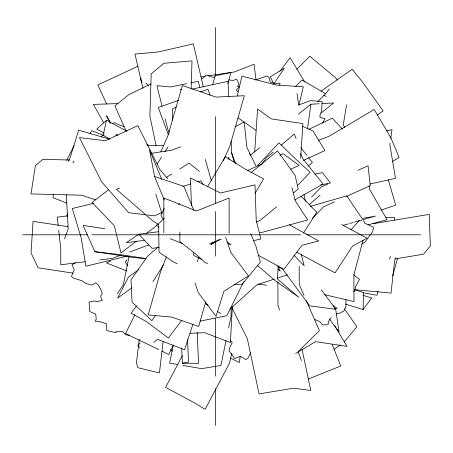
<?xml version="1.0" encoding="UTF-8"?>
<svg xmlns="http://www.w3.org/2000/svg" width="453" height="453" viewBox="0 0 453 453"><rect width="100%" height="100%" fill="white"/><g stroke="black" fill="none" stroke-linecap="round" stroke-linejoin="round"><path stroke-width="0.68" d="M179.892 232.015L179.892 241.664L195.486 253.782L205.617 262.966L207.706 263.25M211.568 244.818L211.568 242.751M231.16 307.83L231.036 316.279L228.612 328.063M345.537 304.11L363.096 309.541L363.51 292.502L354.727 289.79M191.143 88.918L192.004 60.889L163.89 63.278L151.189 73.879L149.898 115.923L156.03 145.441M232.355 306.273L230.413 342.553L204.648 332.678L190.039 333.334M278.238 265.798L277.434 279.008L298.629 297.1L275.396 280.832L257.383 265.452M254.694 151.993L257.576 109.003L271.256 118.89L302.932 123.59L300.616 158.125M53.358 194.184L53.046 197.689L66.744 203.086M139.235 339.291L136.427 363.029L137.905 367.711L159.422 372.938L163.131 341.517M240.209 356.217L239.326 362.502L230.475 358.13M307.553 128.341L310.928 104.235L319.195 103.771M390.01 143.188L389.807 144.541L395.514 178.34L370.061 184.014M390.718 138.448L392.032 129.649L386.528 130.877M346.59 104.858L343.249 124.954L344.727 127.355M279.637 85.136L280.045 83.08L274.575 83.635L270.198 81.999L269.099 77.622L266.908 75.979L255.973 79.824L254.88 79.824M129.031 256.426L123.42 284.569L117.259 293.884M173.312 345.056L169.609 363.085L177.955 364.54M226.047 340.543L220.911 365.497L201.608 368.663L182.825 365.384M126.965 131.234L106.444 120.283L103.142 135.43L109.36 138.754M228.522 158.754L228.816 157.401L229.065 159.433M237.287 95.945L241.959 76.127L276.5 85.073L303.3 86.795L298.946 105.243M395.469 257.706L394.506 261.732L391.047 293.08L354.535 289.671M231.732 353.821L229.399 363.346L205.13 409.319L193.318 402.247L165.611 387.372L182.338 355.684M101.642 137.004L102.05 135.362L104.167 135.356M378.045 291.228L376.987 295.26L363.096 292.712M363.063 240.226L353.906 274.773L353.974 301.624L324.693 294.688M212.678 84.643L215.05 75.815L230.939 72.531L228.023 83.403M392.592 275.996L397.57 258.301M205.804 301.602L198.674 326.488L171.829 317.111L148.171 314.914L160.504 271.868L166.319 256.874M197.349 261.681L198.584 257.734M192.842 324.354L184.552 349.761L157.451 339.297L153.895 342.468M66.795 216.16L67.673 213.527M64.586 238.782L68.177 228.941L66.308 194.733M250.82 352.366L248.142 357.949L245.956 359.603L240.481 356.341L234.461 358.555L232.27 354.727L228.98 350.911L230.067 346.522L232.253 342.683L230.458 340.497M389.444 259.093L390.537 256.517M160.781 151.732L167.752 136.262L182.361 85.515L216.087 97.095L244.36 95.708L229.756 146.455L223.363 160.634M68.437 161.37L70.147 157.599L78.635 130.181L109.66 139.213M90.096 133.726L91.574 130.651L103.392 135.254M164.241 208.238L160.928 215.118L163.312 219.365M134.869 314.761L125.543 333.612L158.85 349.58M173.391 345.107L168.731 354.529L161.936 351.126M322.734 122.973L324.914 118.595L319.994 117.508L319.994 115.317L321.624 110.94L322.157 101.636L310.684 100.56L298.663 104.949L297.009 93.46M66.704 160.368L74.139 145.521M243.68 281.789L226.777 315.707L200.198 321.12M207.468 186.823L225.3 156.749L245.503 169.207L263.601 178.958L255.045 193.391M152.95 281.67L163.295 265.147M303.419 233.108L316.726 212.236L300.979 196.041M157.078 164.077L161.625 156.97M165.034 151.636L168.069 146.897M274.133 83.477L284.331 68.165L270.198 76.891L273.805 83.731M72.831 162.887L74.003 161.143M155.532 315.515L151.902 320.696L132.072 302.191L131.025 279.824L147.565 256.234L158.188 246.964M262.564 163.171L266.228 157.961L273.114 152.083M363.096 309.541L371.715 298.023L362.932 295.305M136.54 305.928L131.104 313.17L146.506 321.681L168.391 338.04L181.772 320.214M279.92 71.212L290.084 57.701L304.767 82.05M317.751 101.71L325.633 93.686L329.399 88.879M331.245 317.689L329.014 320.435L327.927 324.812L322.462 324.835L319.727 321.562L314.359 319.342M344.144 342.026L356.919 326.732L344.41 308.855M127.01 259.756L125.243 261.862L127.655 265.928M140.192 342.915L137.899 345.588L139.581 347.785M350.899 229.931L359.235 220.526M257.632 165.481L278.974 142.848L294.19 157.667L310.112 172.253L297.502 185.628M157.667 224.139L155.237 226.642L146.398 233.437M311.619 196.993L321.409 186.902L327.796 184.009M312.394 218.386L323.646 206.783L334.507 201.862M295.537 86.523L301.941 80.005L325.633 93.686M296.879 69.235L309.801 56.206L335.616 77.842L337.372 80.056M164.263 218.306L158.652 223.697L158.997 252.168L172.208 261.183L177.214 263.816M178.55 204.575L179.569 203.59M353.634 291.738L354.642 290.809L355.73 286.432L359.54 279.314L355.713 276.59L353.77 274.654M106.444 120.283L96.761 129.088L104.224 133.069M229.994 309.065L257.117 284.66L274.331 279.088M309.41 204.569L320.028 195.22M281.058 145.305L294.308 134.003L296.069 138.561M308.159 166.081L312.4 162.463L308.561 157.542M250.99 172.774L277.513 150.889L295.118 175.441L298.21 188.992L293.34 193.012M276.562 206.857L260.328 220.26L256.5 222.089M298.363 114.252L310.928 104.235M321.109 112.978L333.668 102.961L321.953 103.618M250.09 155.317L259.96 147.565M108.635 189.677L92.061 202.423L114.349 225.781L120.985 252.972L136.455 241.081M334.042 349.478L340.214 344.926M138.624 269.716L128.448 277.06L117.633 298.085L131.772 287.887M321.058 91.166L352.185 69.23L362.757 82.401L383.164 110.894L377.4 114.96M158.459 231.76L138.822 234.229L126.336 242.644L144.569 240.35M210.594 244.909L219.377 239.399M166.517 177.299L171.868 173.952M179.598 169.111L189.116 163.159L199.456 171.427M392.417 161.483L399.093 157.525L390.984 137.955L374.195 109.496L329.303 136.149L318.131 140.543M295.616 353.51L315.582 341.647L347.055 346.398L334.733 325.752M361.675 243.997L364.948 242.112L372.576 231.704L373.663 227.327L364.376 222.978L363.827 220.243M294.858 199.892L323.057 184.009L302.983 158.924L300.622 153.794M234.971 126.874L244.156 121.948L246.908 147.446L255.934 165.832M176.189 107.01L172.44 108.969L172.627 120.107M279.903 155.266L283 153.663L299.178 165.402L290.894 169.145M151.189 83.907L128.969 94.513L114.92 105.985L126.087 130.974M308.929 129.275L332.349 118.159L342.332 128.997M162.185 212.281L154.53 215.832L147.542 214.994M303.442 160.396L324.931 150.543L313.074 131.002L302.1 126.177M357.813 170.402L368.034 165.77L370.271 185.651L346.641 196.359M247.672 170.475L262.332 163.85M138.074 66.217L97.803 84.954L106.738 104.133M75.504 262.649L72.027 264.858L74.23 269.784L71.495 276.375L73.143 278.017L81.936 280.73L85.781 283.459L91.823 285.09L95.662 282.882L97.865 284.518L100.611 288.895L102.265 293.827L100.623 296.024L102.276 300.407L97.338 301.522L94.043 300.985L89.099 302.094L89.666 311.421L95.708 314.139L96.263 319.071L95.17 321.268L97.361 321.262L102.304 322.343L106.698 323.969L106.71 330.548L116.042 332.706L116.042 331.613L122.627 331.59L125.923 334.863L129.626 335.26M110.877 260.968L106.308 262.842L126.812 270.985M209.541 243.952L221.291 239.28M308.323 379.053L340.775 366.013L332.191 344.371M200.685 91.97L207.882 89.19L210.067 95.107M120.934 255.203L112.321 258.38L99.796 259.931M129.541 252.032L148.743 244.954M180.679 146.868L171.506 150.237L151.342 153.341M119.62 188.108L116.353 189.292L153.171 221.177L158.539 224.439M178.454 100.396L158.273 107.486L168.233 134.445M380.996 210.084L395.695 205.175L388.295 179.779M277.638 278.012L287.57 274.795M182.723 186.494L190.826 183.946M197.576 181.817L200.951 180.758L202.995 184.399M310.203 206.426L346.794 195.866L362.049 218.482L375.452 216.081L354.45 222.14M343.606 225.271L348.351 223.901M349.705 223.51L353.097 222.531M367.966 224.875L387.049 219.745L369.62 189.309L369.099 185.849M112.463 123.284L114.654 122.729L119.048 124.915L123.992 126.551M201.619 78.55L202.87 78.233L206.149 74.943L212.18 77.129L214.881 77.253M93.567 203.306L72.327 208.51L81.166 237.814L85.894 266.222L127.01 256.149M253.38 240.719L260.832 238.963L256.228 220.413L254.988 184.864L220.435 193.012L190.475 177.91L191.449 205.792M192.627 89.026L227.984 81.33L228.793 96.863M186.551 83.692L170.639 86.942L156.908 85.679L162.021 106.076M190.702 82.848L198.312 81.291L199.847 87.412M335.967 313.98L339.382 313.283L343.748 311.081L345.928 306.698L345.916 299.592M314.812 174.162L322.406 172.638L330.503 182.984L320.849 184.926M181.704 347.842L182.372 363.244L188.51 362.049L187.542 339.642M395.09 258.923L423.572 254.184L430.35 245.928L429.184 214.388L374.291 223.522L372.898 223.335M201.013 76.914L205.175 76.297M207.95 75.889L234.297 71.987L254.048 64.286L256.047 79.637M159.077 247.457L152.066 248.34L138.822 234.229M67.707 215.86L57.265 217.151L58.177 225.447M85.181 261.743L60.821 264.756L60.753 248.946L58.709 230.283M259.965 232.582L262.049 232.378L307.695 219.948L295.356 201.007L291.919 187.576M334.41 308.578L337.191 308.368L333.363 305.65M233.856 284.671L242.332 284.116L260.401 262.117L256.104 246.709L250.775 233.618M385.865 217.689L394.28 217.332L394.682 220.118M117.995 103.561L93.38 104.405L103.743 122.859M146.789 144.399L148.193 144.377M22.65 234.796L87.684 234.796M91.749 234.796L251.211 234.796M252.185 234.796L300.571 234.796M306.585 234.796L420.548 234.796M147.151 145.475L163.89 145.549M182.372 363.244L198.544 363.312L197.208 332.502M69.592 160.017L42.876 159.337L35.396 165.555L31.014 193.935L81.636 195.22L95.691 199.869M180.169 89.496L181.562 89.541M228.674 79.921L232.989 80.396L236.817 79.292L239.014 84.218L237.378 86.41L239.563 86.41L236.285 90.249L237.933 91.885M104.745 228.686L83.109 225.424L94.875 251.698L117.893 254.314L145.809 258.521M145.815 258.833L131.166 257.168L94.875 251.698M146.149 214.824L128.692 212.729L101.619 181.823L79.456 137.616L105.294 140.719L137.842 125.634L160.005 169.841L167.803 178.742M258.272 284.156L266.54 285.237M329.365 318.963L339.031 332.066L335.701 309.269L309.733 305.894L282.423 268.878L278.034 266.596M67.978 226.681L33.046 221.37L31.053 252.876L38.046 267.808L72.978 273.114M161.766 179.36L149.547 149.971L154.535 176.489L183.839 186.347L193.89 210.515M228.289 243.805L230.956 244.699L226.97 241.868M214.541 241.755L215.855 242.208M118.029 135.243L116.047 134.513L116.093 135.923M170.362 238.759L182.769 243.691M211.568 243.442L212.933 243.442L212.933 242.089M201.534 259.297L193.935 255.56L193.238 252.882M341.539 224.45L367.043 238.176L352.53 246.143L335.078 272.859L296.511 252.106M289.314 224.779L318.725 240.917L301.958 245.339L283.957 269.309L258.221 255.186M323.855 95.034L326.256 96.523M205.192 303.431L208.097 305.322M217.4 311.381L220.888 313.652M238.097 117.876L256.07 130.407M156.132 225.067L158.992 227.151M278.046 269.444L280.254 271.137L277.921 266.075M170.362 349.495L172.282 351.132M141.296 78.913L140.288 77.995L141.925 82.605M145.86 83.058L148.391 85.362M293.804 255.113L304.144 265.747L301.285 254.275M300.888 147.706L306.857 155.356M249.184 153.256L250.764 155.373M321.415 289.903L335.701 309.269M110.606 123.103L106.506 115.798L110.498 123.261M169.337 132.367L167.984 129.881L165.254 118.997M232.134 308.085L247.389 338.946L259.054 393.934L293.533 388.176L310.752 390.435L302.009 349.195M304.02 295.424L299.269 284.535L299.173 266.319M306.256 300.549L319.393 330.656L298.114 351.647L301.404 360.616M154.535 176.489L164.309 200M231.358 152.304L235.577 163.482M279.637 310.016L277.995 305.532L277.865 281.704M161.936 213.646L155.792 194.212M225.668 237.055L230.702 252.304L248.442 275.894L223.85 291.313L216.041 316.324L198.301 292.734L195.017 282.791M205.288 159.45L211.279 180.362M234.246 162.185L231.749 153.335L231.121 141.33M203.301 86.88L193.329 43.873L158.329 51.959L134.977 54.088L142.893 88.222M303.969 194.337L305.435 201.24M229.127 233.425L229.127 198.001L196.477 210.979L163.833 198.001L163.833 232.74M215.611 27.554L215.611 76.149M215.611 116.585L215.611 203.284M215.611 211.528L215.611 256.115M215.611 318.38L215.611 376.092M215.611 388.578L215.611 425.446"/></g></svg>
